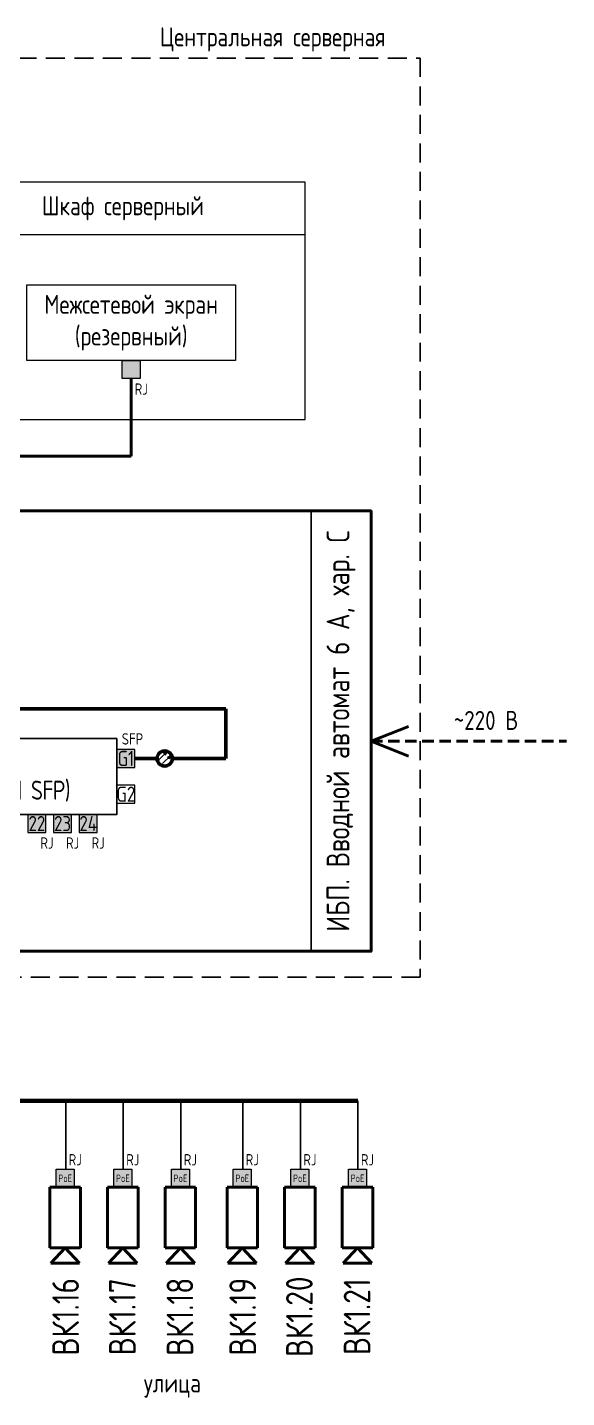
# Model space of a CAD drawing. Header units: millimetres. Extents: x -174154 to -170572, y -111302 to -109817.
# Drawn here: x -170812.3 to -170741.3, y -110002.7 to -109822.2 of the extents above; entities that cross this region are included whole.
import ezdxf

# ---------------------------------------------------------------- set-up
doc = ezdxf.new("R2010")
doc.units = ezdxf.units.MM
doc.linetypes.add('DASHED2', pattern=[0.375, 0.25, -0.125])
doc.linetypes.add('штриховая', pattern=[0.75, 0.5, -0.25])
doc.layers.add('PDF _ПС', color=1, linetype='Continuous')
doc.layers.add('ЩСН', color=7, linetype='Continuous')
doc.styles.add('GOST - A', font='GOST_A.TTF')
doc.styles.add('Gost A 2.5', font='GOST_A.TTF', dxfattribs={"height": 2.5})
doc.styles.add('GOST type A', font='GOST_A.TTF')

# ---------------------------------------------------------------- blocks, each defined once
blk = doc.blocks.new('A$C36023687')
at = {"lineweight": 50}
for p, q in [((8, 2), (0, 2)), ((0, 2), (0, -2)), ((8, -2), (8, 2)), ((10, 1.89), (8, 0)), ((10, -1.89), (10, 1.89)), ((8, 0), (10, -1.89)), ((0, -2), (8, -2))]:
    blk.add_line(p, q, dxfattribs=at)

msp = doc.modelspace()

# ---------------------------------------------------------------- hatches: boundary and pattern name
at = {"layer": 'ЩСН', "lineweight": 0}
msp.add_hatch(color=3, dxfattribs=at).paths.add_polyline_path([(-170797.44, -109868.52), (-170799.81, -109868.52), (-170799.81, -109866.15), (-170797.44, -109866.15)])
at = {"layer": 'ЩСН', "linetype": 'Continuous', "lineweight": 20, "true_color": 0xff8000}
msp.add_hatch(color=30, dxfattribs=at).paths.add_polyline_path([(-170798.15, -109919.73), (-170798.15, -109917.36), (-170800.52, -109917.36), (-170800.52, -109919.73)])
at = {"layer": 'ЩСН', "linetype": 'Continuous', "lineweight": 20}
for points in [[(-170809.85, -109925.94), (-170812.22, -109925.94), (-170812.22, -109928.31), (-170809.85, -109928.31)], [(-170806.48, -109925.94), (-170808.85, -109925.94), (-170808.85, -109928.31), (-170806.48, -109928.31)], [(-170803.11, -109925.94), (-170805.48, -109925.94), (-170805.48, -109928.31), (-170803.11, -109928.31)], [(-170806.13, -109975.04), (-170808.5, -109975.04), (-170808.5, -109972.67), (-170806.13, -109972.67)], [(-170798.55, -109975.04), (-170800.92, -109975.04), (-170800.92, -109972.67), (-170798.55, -109972.67)], [(-170790.96, -109975.04), (-170793.34, -109975.04), (-170793.34, -109972.67), (-170790.96, -109972.67)], [(-170782.82, -109975.04), (-170785.2, -109975.04), (-170785.2, -109972.67), (-170782.82, -109972.67)], [(-170775.24, -109975.04), (-170777.61, -109975.04), (-170777.61, -109972.67), (-170775.24, -109972.67)], [(-170767.66, -109975.04), (-170770.03, -109975.04), (-170770.03, -109972.67), (-170767.66, -109972.67)]]:
    msp.add_hatch(color=3, dxfattribs=at).paths.add_polyline_path(points)

# ---------------------------------------------------------------- linework, layer by layer
at = {"layer": 'PDF _ПС', "color": 5, "linetype": 'DASHED2', "lineweight": 25, "ltscale": 10}
msp.add_lwpolyline([(-170828.6, -109826.28), (-170760.57, -109826.28), (-170760.57, -109947.35), (-170930.17, -109947.35), (-170930.17, -109881.89), (-170828.66, -109881.89)], close=True, dxfattribs=at)
at = {"layer": 'ЩСН', "color": 3, "lineweight": 50}
msp.add_line((-170798.63, -109868.52), (-170798.63, -109878.72), dxfattribs=at)
at = {"layer": 'ЩСН', "color": 3, "linetype": 'Continuous', "lineweight": 50}
msp.add_line((-170858, -109878.72), (-170798.63, -109878.72), dxfattribs=at)
at = {"layer": 'ЩСН', "color": 30, "linetype": 'Continuous', "lineweight": 60, "true_color": 0xff8000}
msp.add_line((-170786.15, -109918.55), (-170786.15, -109912.02), dxfattribs=at)
at = {"layer": 'ЩСН', "color": 1, "linetype": 'ByBlock', "lineweight": 50, "ltscale": 3}
for q in [(-170762.11, -109914.35), (-170762.11, -109918.23)]:
    msp.add_line((-170767.06, -109916.29), q, dxfattribs=at)
at = {"layer": 'ЩСН', "color": 30, "linetype": 'Continuous', "lineweight": 0, "true_color": 0xff8000}
for p, q in [((-170793.93, -109917.68), (-170794.99, -109918.74)), ((-170793.93, -109917.68), (-170794.4, -109917.91)), ((-170793.93, -109917.68), (-170794.16, -109918.15)), ((-170793.43, -109918.17), (-170794.49, -109919.23)), ((-170793.43, -109918.17), (-170793.9, -109918.41)), ((-170793.43, -109918.17), (-170793.67, -109918.64))]:
    msp.add_line(p, q, dxfattribs=at)
at = {"layer": 'ЩСН', "color": 1, "linetype": 'штриховая', "lineweight": 50, "ltscale": 3}
msp.add_line((-170767.06, -109916.29), (-170741.32, -109916.29), dxfattribs=at)
at = {"layer": 'ЩСН', "color": 3, "linetype": 'Continuous', "lineweight": 70}
msp.add_line((-170923.99, -109963.64), (-170768.78, -109963.64), dxfattribs=at)
at = {"layer": 'ЩСН', "color": 3, "linetype": 'Continuous', "lineweight": 30}
for p, q in [((-170807.25, -109963.64), (-170807.25, -109972.67)), ((-170799.67, -109963.64), (-170799.67, -109972.67)), ((-170792.09, -109963.64), (-170792.09, -109972.67)), ((-170783.95, -109963.64), (-170783.95, -109972.67)), ((-170776.36, -109963.64), (-170776.36, -109972.67)), ((-170768.78, -109963.64), (-170768.78, -109972.67))]:
    msp.add_line(p, q, dxfattribs=at)
at = {"layer": 'ЩСН', "lineweight": 0}
for points in [[(-170775.74, -109842.65), (-170821.28, -109842.65), (-170821.28, -109849.51), (-170775.74, -109849.51)], [(-170775.74, -109842.65), (-170821.28, -109842.65), (-170821.28, -109873.9), (-170775.74, -109873.9)], [(-170812.38, -109856.15), (-170784.88, -109856.15), (-170784.88, -109866.15), (-170812.38, -109866.15)]]:
    msp.add_lwpolyline(points, close=True, dxfattribs=at)
at = {"layer": 'ЩСН', "color": 3, "lineweight": 0}
msp.add_lwpolyline([(-170797.44, -109868.52), (-170799.81, -109868.52), (-170799.81, -109866.15), (-170797.44, -109866.15)], close=True, dxfattribs=at)
at = {"layer": 'ЩСН', "lineweight": 50}
msp.add_lwpolyline([(-170917.79, -109885.94), (-170767.06, -109885.94), (-170767.06, -109943.95), (-170917.79, -109943.95)], close=True, dxfattribs=at)
at = {"layer": 'ЩСН', "ltscale": 5}
msp.add_lwpolyline([(-170767.06, -109885.94), (-170774.93, -109885.94), (-170774.93, -109943.95), (-170767.06, -109943.95)], close=True, dxfattribs=at)
at = {"layer": 'ЩСН', "color": 30, "linetype": 'Continuous', "lineweight": 60, "true_color": 0xff8000}
for points in [[(-170875.27, -109912.02), (-170786.15, -109912.02)], [(-170798.15, -109918.55), (-170795.22, -109918.55)], [(-170793.22, -109918.55), (-170786.15, -109918.55)]]:
    msp.add_lwpolyline(points, dxfattribs=at)
at = {"layer": 'ЩСН', "lineweight": 30}
msp.add_lwpolyline([(-170885.52, -109915.94), (-170800.52, -109915.94), (-170800.52, -109925.94), (-170885.52, -109925.94)], close=True, dxfattribs=at)
at = {"layer": 'ЩСН', "color": 30, "linetype": 'Continuous', "lineweight": 20, "true_color": 0xff8000}
for points in [[(-170798.15, -109919.73), (-170798.15, -109917.36), (-170800.52, -109917.36), (-170800.52, -109919.73)], [(-170798.15, -109924.44), (-170798.15, -109922.07), (-170800.52, -109922.07), (-170800.52, -109924.44)]]:
    msp.add_lwpolyline(points, close=True, dxfattribs=at)
at = {"layer": 'ЩСН', "color": 3, "linetype": 'Continuous', "lineweight": 20}
for points in [[(-170809.85, -109925.94), (-170812.22, -109925.94), (-170812.22, -109928.31), (-170809.85, -109928.31)], [(-170806.48, -109925.94), (-170808.85, -109925.94), (-170808.85, -109928.31), (-170806.48, -109928.31)], [(-170803.11, -109925.94), (-170805.48, -109925.94), (-170805.48, -109928.31), (-170803.11, -109928.31)], [(-170806.13, -109975.04), (-170808.5, -109975.04), (-170808.5, -109972.67), (-170806.13, -109972.67)], [(-170798.55, -109975.04), (-170800.92, -109975.04), (-170800.92, -109972.67), (-170798.55, -109972.67)], [(-170790.96, -109975.04), (-170793.34, -109975.04), (-170793.34, -109972.67), (-170790.96, -109972.67)], [(-170782.82, -109975.04), (-170785.2, -109975.04), (-170785.2, -109972.67), (-170782.82, -109972.67)], [(-170775.24, -109975.04), (-170777.61, -109975.04), (-170777.61, -109972.67), (-170775.24, -109972.67)], [(-170767.66, -109975.04), (-170770.03, -109975.04), (-170770.03, -109972.67), (-170767.66, -109972.67)]]:
    msp.add_lwpolyline(points, close=True, dxfattribs=at)
at = {"layer": 'ЩСН', "color": 30, "linetype": 'Continuous', "lineweight": 60, "true_color": 0xff8000}
msp.add_circle((-170794.22, -109918.55), 1, dxfattribs=at)

# ---------------------------------------------------------------- block references
at = {"layer": 'ЩСН', "xscale": -1, "rotation": 90}
for p in [(-170807.32, -109975.04), (-170784.01, -109975.04)]:
    msp.add_blockref('A$C36023687', p, dxfattribs=at)
at = {"layer": 'ЩСН', "rotation": 270}
for p in [(-170799.73, -109975.04), (-170792.15, -109975.04), (-170776.43, -109975.04), (-170768.84, -109975.04)]:
    msp.add_blockref('A$C36023687', p, dxfattribs=at)

# ---------------------------------------------------------------- texts
at = {"layer": 'ЩСН', "color": 0, "lineweight": 0, "style": 'GOST - A'}
for s, insert, char_height, width, attachment_point in [('\\pxr0.97106,qc;Центральная серверная', (-170756.02, -109823.83), 2.5, 45.5532, 6), ('\\pxr0.97106,qc;Шкаф серверный', (-170775.73, -109846.08), 2.5, 45.5532, 6), ('{\\C256;Межсетевой экран\\P(}резервный{\\C256;)}', (-170798.63, -109861.15), 2.5, 27.5, 5), ('{\\C256;RJ}', (-170797.31, -109869.9), 1.5, 2.5, 5)]:
    msp.add_mtext(s, dxfattribs=dict(at, insert=insert, char_height=char_height, width=width, attachment_point=attachment_point))
at = {"layer": 'ЩСН', "color": 0, "lineweight": 15, "insert": (-170771, -109914.94), "char_height": 3, "width": 58.0088, "attachment_point": 5, "rotation": 90, "style": 'GOST - A'}
msp.add_mtext('{\\C256;ИБП. Вводной автомат 6 А, хар. С}', dxfattribs=at)
at = {"layer": 'ЩСН', "color": 0, "lineweight": 15, "attachment_point": 5, "style": 'GOST - A'}
for s, insert, char_height, width in [('{\\C256;~220 В}', (-170751.93, -109913.54), 2.5, 11.2421), ('{\\C256;SFP}', (-170798.46, -109915.98), 1.5, 2.5), ('{\\C256;Коммутатор №2 \\P(\\T0.95;24хPoE 10/100M RJ45/Base-T, 4х1000М Ethernet/1000M SFP\\T1;)}', (-170843.02, -109920.94), 2.5, 85), ('{\\C256;RJ}', (-170809.72, -109929.69), 1.5, 2.5), ('{\\C256;RJ}', (-170806.35, -109929.69), 1.5, 2.5), ('{\\C256;RJ}', (-170806, -109971.42), 1.5, 2.5), ('{\\C256;RJ}', (-170798.42, -109971.42), 1.5, 2.5), ('{\\C256;RJ}', (-170790.84, -109971.42), 1.5, 2.5), ('{\\C256;RJ}', (-170782.7, -109971.42), 1.5, 2.5), ('{\\C256;RJ}', (-170775.11, -109971.42), 1.5, 2.5), ('{\\C256;RJ}', (-170767.53, -109971.42), 1.5, 2.5)]:
    msp.add_mtext(s, dxfattribs=dict(at, insert=insert, char_height=char_height, width=width))
at = {"layer": 'ЩСН', "color": 7, "lineweight": 15, "true_color": 0xffffff, "insert": (-170799.33, -109918.55), "char_height": 2, "width": 2.3714, "attachment_point": 5, "style": 'GOST - A'}
msp.add_mtext('G1', dxfattribs=at)
at = {"layer": 'ЩСН', "lineweight": 15, "insert": (-170799.33, -109923.26), "char_height": 2, "width": 2.3714, "attachment_point": 5, "style": 'GOST - A'}
msp.add_mtext('G2', dxfattribs=at)
at = {"layer": 'ЩСН', "color": 7, "true_color": 0xffffff, "width": 2.3714, "attachment_point": 5, "style": 'GOST - A'}
for s, insert, char_height in [('22', (-170811.04, -109927.13), 2), ('23', (-170807.66, -109927.13), 2), ('24', (-170804.29, -109927.13), 2), ('PoE', (-170807.32, -109973.86), 1), ('PoE', (-170799.73, -109973.86), 1), ('PoE', (-170792.15, -109973.86), 1), ('PoE', (-170784.01, -109973.86), 1), ('PoE', (-170776.43, -109973.86), 1), ('PoE', (-170768.84, -109973.86), 1)]:
    msp.add_mtext(s, dxfattribs=dict(at, insert=insert, char_height=char_height))
at = {"layer": 'ЩСН', "color": 216, "lineweight": 50, "true_color": 0x800080, "insert": (-170802.98, -109929.69), "char_height": 1.5, "width": 2.5, "attachment_point": 5, "style": 'GOST - A'}
msp.add_mtext('{\\C256;RJ}', dxfattribs=at)
at = {"layer": 'ЩСН', "char_height": 3.5, "width": 26.8865, "attachment_point": 5, "rotation": 90, "style": 'Gost A 2.5'}
for s, insert in [('ВК1.16', (-170807.26, -109992.1)), ('ВК1.17', (-170799.79, -109992.1)), ('ВК1.18', (-170792.21, -109992.1)), ('ВК1.19', (-170783.95, -109992.1)), ('ВК1.20', (-170776.49, -109992.1)), ('ВК1.21', (-170768.9, -109992.1))]:
    msp.add_mtext(s, dxfattribs=dict(at, insert=insert))
at = {"layer": 'ЩСН', "insert": (-170799.46, -110001.16), "char_height": 2.5, "width": 14.2121, "attachment_point": 4, "style": 'GOST type A'}
msp.add_mtext('\\A1;\\pxi-3,l4,t4;улица', dxfattribs=at)

doc.saveas('drawing.dxf')
